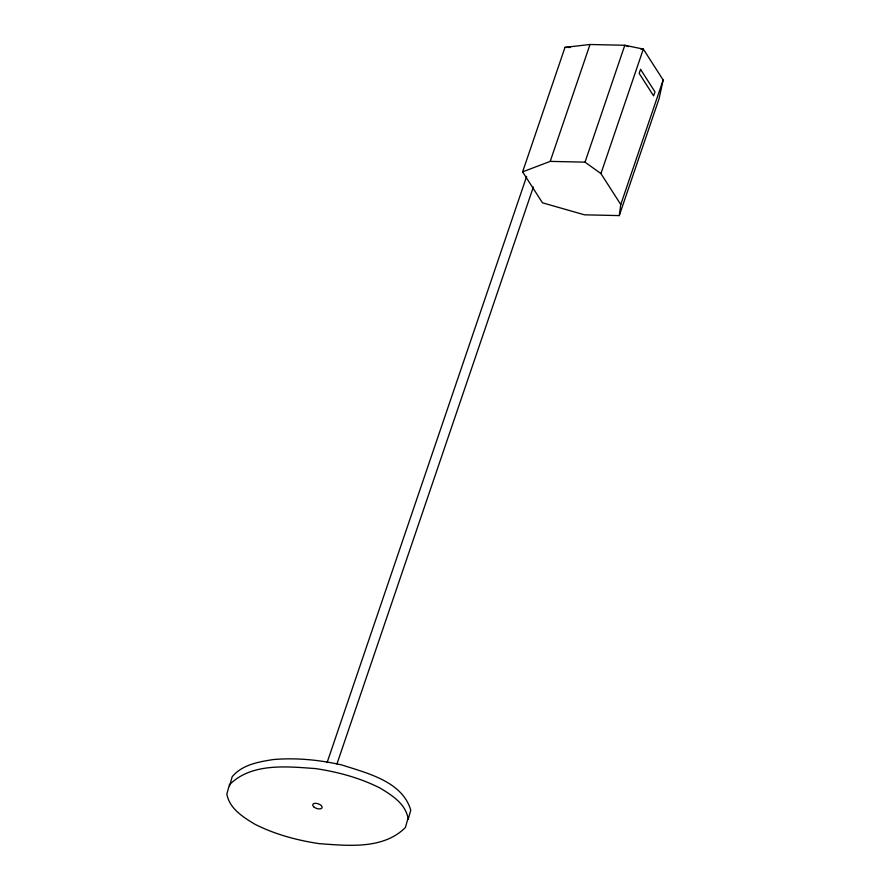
<?xml version="1.0" encoding="UTF-8"?>
<svg xmlns="http://www.w3.org/2000/svg" width="890" height="890" viewBox="0 0 890 890"><rect width="100%" height="100%" fill="white"/><g stroke="black" fill="none" stroke-linecap="round" stroke-linejoin="round"><path stroke-width="1.33" d="M619.284 215.591L620.775 204.533L663.161 80.022L643.325 49.084L624.813 45.279L590.003 44.5L565.005 47.348L522.619 171.859L542.455 202.798L584.474 214.824L619.284 215.591L659.067 98.712L663.161 80.022M229.576 786.037L232.179 776.725C242.28 764.632 258.534 761.873 273.252 759.559C296.259 757.568 319.343 759.882 341.816 764.955C366.925 773.121 402.347 781.331 410.757 810.156L408.154 819.456M327.097 762.574L526.646 176.42M336.943 763.965L533.355 187.011M522.619 171.859L550.209 161.379L590.003 44.5M550.209 161.379L585.019 162.158L624.813 45.279L628.485 46.625M620.775 204.533L600.939 173.606L643.325 49.084L640.833 49.028M565.005 47.348L570.468 47.47M585.019 162.158L600.939 173.606M229.442 784.769L226.839 794.069C229.52 808.676 242.97 816.987 254.696 824.14C274.921 834.386 296.937 840.305 319.299 843.653C347.923 845.7 383.29 849.683 405.417 827.489L408.021 818.188C405.339 803.581 391.9 795.26 380.175 788.117C359.938 777.86 337.922 771.942 315.572 768.593C286.936 766.546 251.57 762.563 229.442 784.769M640.555 69.376L639.187 73.392L653.616 95.886L654.984 91.87L640.555 69.376M313.858 806.919A4.906 2.459 18.8 0 0 321.88 808.076A4.906 2.459 18.8 0 0 316.551 803.392A4.906 2.459 18.8 0 0 313.858 806.919"/></g></svg>
